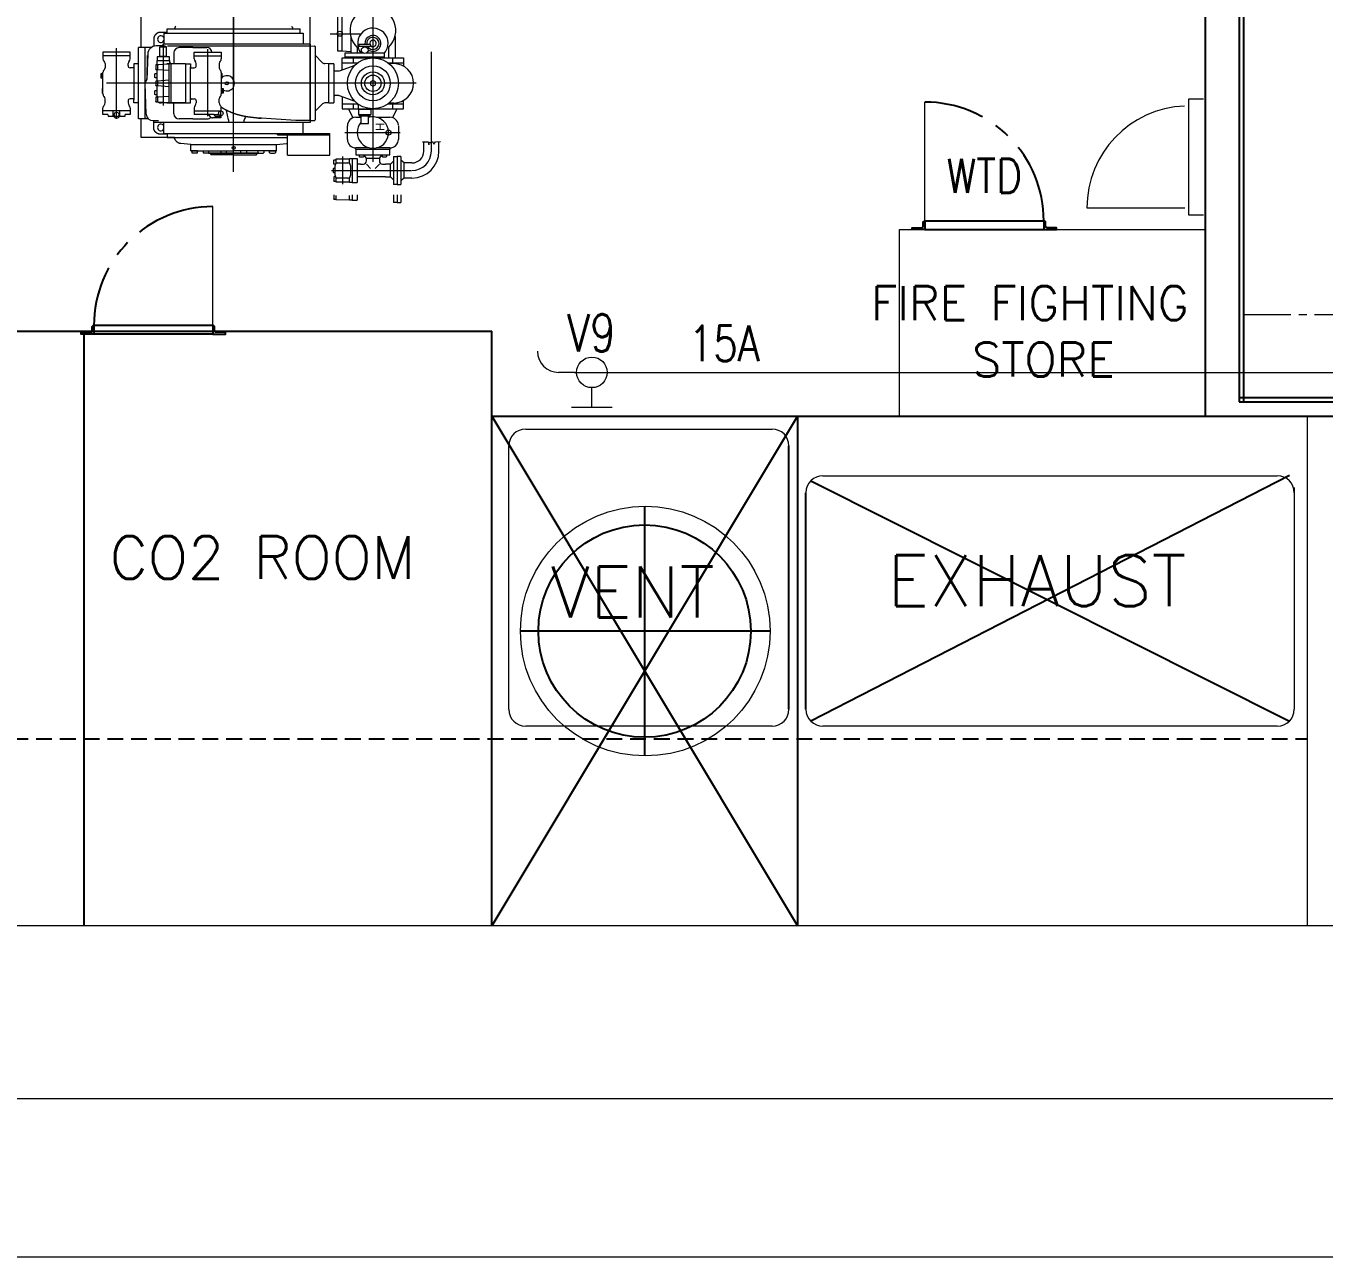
# Model space of a CAD drawing. Extents: x 475189 to 476029, y 1007718 to 1008015.
# Drawn here: x 475701.15 to 475742.12, y 1007718.34 to 1007757.19 of the extents above; entities that cross this region are included whole.
import ezdxf
from ezdxf.enums import TextEntityAlignment as Align

# ---------------------------------------------------------------- set-up
doc = ezdxf.new("R2010")
doc.units = 0
doc.header["$LTSCALE"] = 2
doc.header["$MEASUREMENT"] = 0
for name, pattern in [('CENTER', [2, 1.25, -0.25, 0.25, -0.25]), ('CENTER2', [1.125, 0.75, -0.125, 0.125, -0.125]), ('DASHDOT', [38.1, 12.7, -6.35, 12.7, -6.35]), ('HIDDEN', [0.375, 0.25, -0.125])]:
    doc.linetypes.add(name, pattern=pattern)
doc.layers.get('0').update_dxf_attribs({"linetype": 'CONTINUOUS', "lineweight": 0})
for name, color, linetype in [('LAYER002', 7, 'CONTINUOUS'), ('LAYER006', 7, 'CONTINUOUS'), ('LAYER010', 7, 'CONTINUOUS'), ('PANELLING', 5, 'CONTINUOUS'), ('RED-1', 1, 'CONTINUOUS'), ('Red-2', 1, 'HIDDEN'), ('Ref-1', 6, 'CENTER'), ('Yellow-1', 2, 'CONTINUOUS')]:
    doc.layers.add(name, color=color, linetype=linetype)
for name, color, linetype, lineweight in [('R.B', 6, 'CONTINUOUS', 0), ('Template', 7, 'CONTINUOUS', 0), ('TEXT', 1, 'CONTINUOUS', 0)]:
    doc.layers.add(name, color=color, linetype=linetype, lineweight=lineweight)
doc.styles.add('ROMANS', font='ROMANS.SHX')
doc.styles.get("Standard").update_dxf_attribs({"font": '', "width": 0.95, "height": 200})
doc.styles.add('XT03_5', font='romans', dxfattribs={"width": 0.6, "height": 87.5})
doc.styles.get('Standard').set_extended_font_data('Gulim')

# ---------------------------------------------------------------- blocks, each defined once
blk = doc.blocks.new('EXISTING')
at = {"color": 8}
for p, q in [((475707.706, 1007787.925), (475707.706, 1007755.384)), ((475707.706, 1007752.588), (475707.706, 1007758.632)), ((475704.785, 1007756.51), (475704.785, 1007757.984)), ((475710.119, 1007756.563), (475710.119, 1007758.065)), ((475712.102, 1007757.939), (475712.102, 1007752.903)), ((475710.987, 1007757.486), (475710.987, 1007756.413)), ((475711.137, 1007756.413), (475711.137, 1007757.486)), ((475705.607, 1007756.992), (475705.399, 1007756.992)), ((475705.508, 1007756.966), (475709.904, 1007756.966)), ((475705.508, 1007756.966), (475705.508, 1007756.622)), ((475705.607, 1007757.099), (475709.804, 1007757.099)), ((475705.607, 1007756.966), (475705.607, 1007757.099)), ((475705.748, 1007757.099), (475705.748, 1007757.099)), ((475709.804, 1007756.966), (475709.804, 1007757.099)), ((475709.904, 1007756.966), (475709.904, 1007756.622)), ((475705.186, 1007756.799), (475705.186, 1007756.563)), ((475705.47, 1007756.563), (475705.262, 1007756.563)), ((475705.423, 1007756.554), (475705.382, 1007756.531)), ((475705.55, 1007756.554), (475705.423, 1007756.554)), ((475705.473, 1007756.622), (475705.47, 1007756.563)), ((475705.82, 1007756.622), (475705.473, 1007756.622)), ((475705.486, 1007756.594), (475705.486, 1007754.683)), ((475705.55, 1007756.554), (475705.59, 1007756.531)), ((475705.619, 1007756.563), (475710.118, 1007756.563)), ((475710.118, 1007756.622), (475705.82, 1007756.622)), ((475710.118, 1007756.622), (475710.118, 1007756.305)), ((475710.118, 1007754.205), (475710.118, 1007756.563)), ((475710.118, 1007756.563), (475710.263, 1007756.558)), ((475710.279, 1007756.542), (475710.279, 1007754.226)), ((475710.749, 1007756.949), (475711.731, 1007756.949)), ((475711.403, 1007756.858), (475711.403, 1007756.344)), ((475711.657, 1007756.577), (475711.657, 1007756.593)), ((475711.684, 1007756.62), (475712.005, 1007756.62)), ((475711.844, 1007756.55), (475711.684, 1007756.55)), ((475711.804, 1007756.55), (475711.804, 1007756.526)), ((475712.005, 1007756.55), (475711.844, 1007756.55)), ((475711.885, 1007756.526), (475711.885, 1007756.55)), ((475712.032, 1007756.593), (475712.032, 1007756.577)), ((475712.801, 1007756.858), (475712.801, 1007756.188)), ((475703.583, 1007756.362), (475703.583, 1007756.255)), ((475704.44, 1007756.362), (475703.583, 1007756.362)), ((475703.583, 1007756.255), (475703.583, 1007756.159)), ((475704.44, 1007756.255), (475703.583, 1007756.255)), ((475704.012, 1007754.266), (475704.012, 1007756.496)), ((475704.44, 1007756.255), (475704.44, 1007756.362)), ((475704.44, 1007756.159), (475704.44, 1007756.255)), ((475704.709, 1007754.258), (475704.709, 1007756.51)), ((475704.902, 1007756.51), (475704.709, 1007756.51)), ((475704.902, 1007756.51), (475704.902, 1007756.303)), ((475705.101, 1007756.51), (475704.902, 1007756.51)), ((475704.902, 1007756.303), (475704.902, 1007755.384)), ((475704.994, 1007756.303), (475704.971, 1007755.501)), ((475705.289, 1007756.215), (475705.289, 1007756.108)), ((475705.684, 1007756.215), (475705.289, 1007756.215)), ((475705.382, 1007756.232), (475705.382, 1007756.531)), ((475705.382, 1007756.531), (475705.59, 1007756.531)), ((475705.382, 1007756.531), (475705.59, 1007756.531)), ((475705.389, 1007756.232), (475705.382, 1007756.232)), ((475705.389, 1007756.232), (475705.389, 1007756.215)), ((475705.583, 1007756.232), (475705.389, 1007756.232)), ((475705.583, 1007756.215), (475705.583, 1007756.232)), ((475705.583, 1007756.232), (475705.59, 1007756.232)), ((475705.59, 1007756.232), (475705.59, 1007756.531)), ((475705.684, 1007756.108), (475705.684, 1007756.215)), ((475705.822, 1007756.349), (475705.822, 1007756.001)), ((475706.423, 1007756.51), (475705.983, 1007756.51)), ((475706.423, 1007756.51), (475706.862, 1007756.51)), ((475706.423, 1007756.51), (475706.862, 1007756.51)), ((475706.46, 1007756.362), (475707.318, 1007756.362)), ((475706.46, 1007756.255), (475706.46, 1007756.362)), ((475706.46, 1007756.255), (475707.318, 1007756.255)), ((475706.46, 1007756.159), (475706.46, 1007756.255)), ((475706.889, 1007754.35), (475706.889, 1007756.458)), ((475707.318, 1007756.362), (475707.318, 1007756.255)), ((475707.318, 1007756.255), (475707.318, 1007756.159)), ((475710.118, 1007756.305), (475710.118, 1007755.384)), ((475710.486, 1007756.048), (475710.293, 1007756.257)), ((475710.987, 1007756.413), (475711.137, 1007756.413)), ((475711.137, 1007756.413), (475711.403, 1007756.39)), ((475711.137, 1007756.188), (475713.067, 1007756.188)), ((475711.137, 1007756.027), (475711.137, 1007756.188)), ((475711.23, 1007756.344), (475711.785, 1007756.344)), ((475711.23, 1007756.21), (475711.23, 1007756.344)), ((475711.646, 1007756.21), (475711.23, 1007756.21)), ((475711.485, 1007756.027), (475711.485, 1007756.188)), ((475711.606, 1007756.519), (475711.606, 1007756.344)), ((475712.043, 1007756.21), (475711.646, 1007756.21)), ((475711.904, 1007756.344), (475712.459, 1007756.344)), ((475712.459, 1007756.21), (475712.043, 1007756.21)), ((475712.074, 1007756.188), (475712.043, 1007756.21)), ((475712.459, 1007756.344), (475712.459, 1007756.21)), ((475712.598, 1007756.519), (475712.598, 1007756.188)), ((475712.718, 1007756.188), (475712.718, 1007756.027)), ((475713.067, 1007756.188), (475713.067, 1007756.027)), ((475713.948, 1007753.237), (475713.948, 1007756.374)), ((475703.583, 1007755.047), (475703.583, 1007755.721)), ((475703.65, 1007756.004), (475703.65, 1007755.877)), ((475704.373, 1007755.942), (475704.373, 1007756.004)), ((475704.532, 1007755.877), (475704.438, 1007755.877)), ((475704.709, 1007756.001), (475704.558, 1007756.001)), ((475704.558, 1007756.001), (475704.558, 1007755.904)), ((475704.558, 1007755.904), (475704.558, 1007754.864)), ((475705.253, 1007755.964), (475705.248, 1007755.955)), ((475705.248, 1007755.955), (475705.248, 1007755.832)), ((475705.253, 1007755.823), (475705.248, 1007755.832)), ((475705.31, 1007755.964), (475705.253, 1007755.964)), ((475705.253, 1007755.823), (475705.31, 1007755.823)), ((475705.289, 1007755.964), (475705.289, 1007756.108)), ((475705.289, 1007756.108), (475705.684, 1007756.108)), ((475705.289, 1007755.455), (475705.289, 1007755.823)), ((475705.31, 1007755.964), (475705.315, 1007755.955)), ((475705.31, 1007755.823), (475705.315, 1007755.832)), ((475705.315, 1007755.976), (475705.657, 1007756.001)), ((475705.315, 1007755.81), (475705.315, 1007755.976)), ((475705.657, 1007755.786), (475705.315, 1007755.81)), ((475706.192, 1007756.001), (475705.603, 1007756.001)), ((475705.657, 1007756.001), (475705.657, 1007754.768)), ((475705.657, 1007756.001), (475705.657, 1007754.768)), ((475705.684, 1007756.108), (475705.684, 1007756.054)), ((475705.738, 1007754.768), (475705.738, 1007756.001)), ((475706.192, 1007756.001), (475706.342, 1007756.001)), ((475706.192, 1007756.001), (475706.192, 1007754.768)), ((475706.342, 1007756.001), (475706.342, 1007755.904)), ((475706.342, 1007754.864), (475706.342, 1007755.904)), ((475706.369, 1007755.877), (475706.463, 1007755.877)), ((475706.527, 1007755.942), (475706.527, 1007756.004)), ((475707.251, 1007756.004), (475707.251, 1007755.877)), ((475707.318, 1007755.721), (475707.318, 1007755.047)), ((475710.708, 1007756.001), (475710.58, 1007756.005)), ((475710.708, 1007754.768), (475710.708, 1007756.001)), ((475710.869, 1007756.001), (475710.708, 1007756.001)), ((475710.869, 1007756.001), (475710.869, 1007754.768)), ((475710.896, 1007755.773), (475711.015, 1007755.773)), ((475711.043, 1007755.778), (475711.538, 1007755.957)), ((475711.137, 1007756.027), (475711.619, 1007756.027)), ((475711.137, 1007755.812), (475711.137, 1007756.027)), ((475712.584, 1007756.027), (475713.067, 1007756.027)), ((475712.766, 1007756.006), (475712.612, 1007756.006)), ((475713.067, 1007756.027), (475713.067, 1007755.935)), ((475703.518, 1007755.683), (475703.518, 1007755.56)), ((475703.561, 1007755.683), (475703.518, 1007755.683)), ((475703.518, 1007755.56), (475703.561, 1007755.56)), ((475703.561, 1007755.688), (475703.583, 1007755.71)), ((475703.561, 1007755.554), (475703.561, 1007755.688)), ((475703.583, 1007755.533), (475703.561, 1007755.554)), ((475713.47, 1007755.384), (475703.692, 1007755.384)), ((475704.902, 1007755.384), (475704.902, 1007754.465)), ((475704.914, 1007755.382), (475704.971, 1007755.501)), ((475704.946, 1007754.412), (475704.914, 1007755.382)), ((475705.224, 1007755.68), (475705.236, 1007755.692)), ((475705.224, 1007755.57), (475705.224, 1007755.68)), ((475705.236, 1007755.558), (475705.224, 1007755.57)), ((475705.236, 1007755.692), (475705.289, 1007755.692)), ((475705.289, 1007755.558), (475705.236, 1007755.558)), ((475705.253, 1007755.455), (475705.248, 1007755.446)), ((475705.248, 1007755.446), (475705.248, 1007755.323)), ((475705.253, 1007755.313), (475705.248, 1007755.323)), ((475705.31, 1007755.455), (475705.253, 1007755.455)), ((475705.253, 1007755.313), (475705.31, 1007755.313)), ((475705.289, 1007754.982), (475705.289, 1007755.313)), ((475705.31, 1007755.455), (475705.315, 1007755.446)), ((475705.31, 1007755.313), (475705.315, 1007755.323)), ((475705.315, 1007755.467), (475705.657, 1007755.491)), ((475705.315, 1007755.301), (475705.315, 1007755.467)), ((475707.34, 1007755.688), (475707.318, 1007755.71)), ((475707.318, 1007755.533), (475707.34, 1007755.554)), ((475707.34, 1007755.554), (475707.34, 1007755.688)), ((475710.118, 1007755.384), (475710.118, 1007754.463)), ((475712.102, 1007755.474), (475712.024, 1007755.429)), ((475712.024, 1007755.429), (475712.024, 1007755.339)), ((475712.024, 1007755.339), (475712.102, 1007755.294)), ((475712.18, 1007755.429), (475712.102, 1007755.474)), ((475712.102, 1007755.294), (475712.18, 1007755.339)), ((475712.18, 1007755.339), (475712.18, 1007755.429)), ((475703.583, 1007755.235), (475703.561, 1007755.214)), ((475703.561, 1007755.214), (475703.561, 1007755.08)), ((475703.561, 1007755.08), (475703.583, 1007755.058)), ((475705.224, 1007755.144), (475705.236, 1007755.156)), ((475705.224, 1007755.034), (475705.224, 1007755.144)), ((475705.236, 1007755.022), (475705.224, 1007755.034)), ((475705.236, 1007755.156), (475705.289, 1007755.156)), ((475705.289, 1007755.022), (475705.236, 1007755.022)), ((475705.253, 1007754.946), (475705.248, 1007754.936)), ((475705.248, 1007754.936), (475705.248, 1007754.813)), ((475705.31, 1007754.946), (475705.253, 1007754.946)), ((475705.31, 1007754.946), (475705.315, 1007754.936)), ((475705.657, 1007755.277), (475705.315, 1007755.301)), ((475705.315, 1007754.958), (475705.657, 1007754.982)), ((475705.315, 1007754.792), (475705.315, 1007754.958)), ((475707.318, 1007755.235), (475707.34, 1007755.214)), ((475707.34, 1007755.08), (475707.318, 1007755.058)), ((475707.34, 1007755.214), (475707.34, 1007755.08)), ((475707.382, 1007755.208), (475707.34, 1007755.208)), ((475707.34, 1007755.085), (475707.382, 1007755.085)), ((475707.382, 1007755.085), (475707.382, 1007755.208)), ((475711.015, 1007754.995), (475710.896, 1007754.995)), ((475711.538, 1007754.811), (475711.043, 1007754.991)), ((475711.137, 1007754.957), (475711.137, 1007754.741)), ((475703.583, 1007754.513), (475703.583, 1007754.609)), ((475703.583, 1007754.4), (475703.583, 1007754.513)), ((475704.44, 1007754.513), (475703.583, 1007754.513)), ((475703.65, 1007754.764), (475703.65, 1007754.891)), ((475703.904, 1007754.352), (475703.904, 1007754.513)), ((475704.119, 1007754.352), (475704.119, 1007754.513)), ((475704.373, 1007754.827), (475704.373, 1007754.764)), ((475704.532, 1007754.891), (475704.438, 1007754.891)), ((475704.44, 1007754.609), (475704.44, 1007754.513)), ((475704.44, 1007754.513), (475704.44, 1007754.4)), ((475704.558, 1007754.768), (475704.558, 1007754.864)), ((475704.709, 1007754.768), (475704.558, 1007754.768)), ((475705.253, 1007754.804), (475705.248, 1007754.813)), ((475705.253, 1007754.804), (475705.31, 1007754.804)), ((475705.31, 1007754.804), (475705.315, 1007754.813)), ((475705.657, 1007754.768), (475705.315, 1007754.792)), ((475705.657, 1007754.768), (475705.416, 1007754.768)), ((475705.657, 1007754.768), (475705.416, 1007754.768)), ((475706.192, 1007754.768), (475705.603, 1007754.768)), ((475705.603, 1007754.768), (475706.192, 1007754.768)), ((475705.603, 1007754.768), (475706.192, 1007754.768)), ((475706.165, 1007754.768), (475705.629, 1007754.768)), ((475705.657, 1007754.768), (475705.738, 1007754.768)), ((475705.657, 1007754.768), (475705.738, 1007754.768)), ((475705.822, 1007754.419), (475705.822, 1007754.768)), ((475706.192, 1007754.768), (475706.342, 1007754.768)), ((475706.192, 1007754.768), (475706.342, 1007754.768)), ((475706.342, 1007754.768), (475706.342, 1007754.864)), ((475706.369, 1007754.891), (475706.463, 1007754.891)), ((475706.46, 1007754.609), (475706.46, 1007754.513)), ((475706.46, 1007754.513), (475707.318, 1007754.513)), ((475706.46, 1007754.513), (475706.46, 1007754.4)), ((475706.527, 1007754.827), (475706.527, 1007754.764)), ((475707.251, 1007754.764), (475707.251, 1007754.891)), ((475707.302, 1007754.352), (475707.302, 1007754.513)), ((475707.318, 1007754.513), (475707.318, 1007754.609)), ((475707.545, 1007754.231), (475707.484, 1007754.531)), ((475707.545, 1007754.231), (475707.484, 1007754.531)), ((475710.486, 1007754.72), (475710.293, 1007754.511)), ((475710.708, 1007754.768), (475710.58, 1007754.763)), ((475710.708, 1007754.768), (475710.869, 1007754.768)), ((475711.137, 1007754.741), (475711.619, 1007754.741)), ((475711.137, 1007754.741), (475711.137, 1007754.58)), ((475711.137, 1007754.58), (475713.067, 1007754.58)), ((475711.481, 1007754.298), (475711.335, 1007754.58)), ((475711.346, 1007754.558), (475711.335, 1007754.58)), ((475711.485, 1007754.58), (475711.485, 1007754.741)), ((475711.646, 1007754.678), (475711.622, 1007754.738)), ((475711.646, 1007754.558), (475711.646, 1007754.678)), ((475711.646, 1007754.558), (475711.646, 1007754.398)), ((475712.043, 1007754.558), (475711.646, 1007754.558)), ((475712.074, 1007754.58), (475712.043, 1007754.558)), ((475712.043, 1007754.398), (475712.043, 1007754.558)), ((475712.584, 1007754.741), (475713.067, 1007754.741)), ((475712.766, 1007754.762), (475712.612, 1007754.762)), ((475712.718, 1007754.741), (475712.718, 1007754.58)), ((475712.722, 1007754.298), (475712.868, 1007754.58)), ((475713.067, 1007754.741), (475713.067, 1007754.833)), ((475713.067, 1007754.58), (475713.067, 1007754.741)), ((475703.74, 1007754.4), (475703.583, 1007754.4)), ((475703.74, 1007754.4), (475703.744, 1007754.352)), ((475703.744, 1007754.352), (475703.916, 1007754.352)), ((475704.107, 1007754.352), (475704.279, 1007754.352)), ((475704.279, 1007754.352), (475704.283, 1007754.4)), ((475704.44, 1007754.4), (475704.283, 1007754.4)), ((475704.902, 1007754.258), (475704.709, 1007754.258)), ((475704.785, 1007753.669), (475704.785, 1007754.258)), ((475704.902, 1007754.465), (475704.902, 1007754.258)), ((475705.018, 1007754.258), (475704.902, 1007754.258)), ((475705.16, 1007754.205), (475705.336, 1007754.205)), ((475705.186, 1007753.969), (475705.186, 1007754.205)), ((475705.82, 1007754.146), (475705.186, 1007754.146)), ((475705.508, 1007753.803), (475705.508, 1007754.146)), ((475710.118, 1007754.146), (475705.82, 1007754.146)), ((475706.423, 1007754.258), (475705.983, 1007754.258)), ((475706.423, 1007754.258), (475706.862, 1007754.258)), ((475706.905, 1007754.4), (475706.46, 1007754.4)), ((475707.093, 1007754.4), (475706.905, 1007754.4)), ((475706.905, 1007754.4), (475706.905, 1007754.4)), ((475706.997, 1007754.309), (475706.921, 1007754.385)), ((475707.302, 1007754.293), (475707.035, 1007754.293)), ((475707.093, 1007754.4), (475707.238, 1007754.4)), ((475707.113, 1007754.352), (475707.093, 1007754.4)), ((475707.113, 1007754.352), (475707.302, 1007754.352)), ((475707.238, 1007754.4), (475707.263, 1007754.352)), ((475707.302, 1007754.352), (475707.302, 1007754.293)), ((475707.545, 1007754.231), (475707.549, 1007754.146)), ((475707.545, 1007754.205), (475707.546, 1007754.205)), ((475708.026, 1007754.162), (475708.025, 1007754.146)), ((475708.028, 1007754.205), (475708.029, 1007754.205)), ((475708.067, 1007754.291), (475708.092, 1007754.332)), ((475708.067, 1007754.291), (475708.092, 1007754.332)), ((475708.429, 1007754.294), (475708.489, 1007754.289)), ((475709.673, 1007754.205), (475708.43, 1007754.294)), ((475710.118, 1007754.205), (475709.673, 1007754.205)), ((475709.904, 1007753.803), (475709.904, 1007754.146)), ((475710.118, 1007754.463), (475710.118, 1007754.146)), ((475710.118, 1007754.205), (475710.263, 1007754.21)), ((475711.566, 1007754.312), (475711.724, 1007754.312)), ((475711.646, 1007754.398), (475712.043, 1007754.398)), ((475711.684, 1007754.344), (475711.684, 1007754.398)), ((475712.005, 1007754.344), (475711.684, 1007754.344)), ((475711.724, 1007754.344), (475711.724, 1007754.113)), ((475711.724, 1007754.113), (475711.965, 1007754.113)), ((475711.965, 1007754.113), (475711.965, 1007754.344)), ((475712.005, 1007754.398), (475712.005, 1007754.344)), ((475712.216, 1007754.312), (475712.638, 1007754.312)), ((475705.607, 1007753.776), (475705.399, 1007753.776)), ((475705.508, 1007753.803), (475709.904, 1007753.803)), ((475705.607, 1007753.803), (475705.607, 1007753.669)), ((475709.088, 1007753.76), (475709.088, 1007753.803)), ((475709.088, 1007753.76), (475710.747, 1007753.76)), ((475709.405, 1007753.116), (475709.405, 1007753.76)), ((475709.904, 1007753.803), (475710.747, 1007753.803)), ((475710.747, 1007753.116), (475710.747, 1007753.803)), ((475711.219, 1007753.829), (475712.964, 1007753.829)), ((475711.298, 1007753.615), (475711.298, 1007754.044)), ((475712.906, 1007754.044), (475712.906, 1007753.615)), ((475705.842, 1007753.669), (475704.785, 1007753.669)), ((475705.607, 1007753.669), (475709.405, 1007753.669)), ((475706.355, 1007753.454), (475706.04, 1007753.48)), ((475706.355, 1007753.443), (475706.348, 1007753.456)), ((475706.348, 1007753.454), (475709.063, 1007753.454)), ((475706.355, 1007753.256), (475706.355, 1007753.443)), ((475706.355, 1007753.256), (475706.355, 1007753.392)), ((475709.056, 1007753.454), (475709.371, 1007753.48)), ((475709.057, 1007753.443), (475709.063, 1007753.454)), ((475709.057, 1007753.256), (475709.057, 1007753.443)), ((475709.057, 1007753.256), (475709.057, 1007753.392)), ((475711.987, 1007753.347), (475711.566, 1007753.347)), ((475711.566, 1007753.293), (475711.566, 1007753.315)), ((475711.566, 1007753.293), (475711.566, 1007753.122)), ((475712.638, 1007753.293), (475711.566, 1007753.293)), ((475712.638, 1007753.347), (475712.216, 1007753.347)), ((475712.638, 1007753.315), (475712.638, 1007753.293)), ((475712.638, 1007753.122), (475712.638, 1007753.293)), ((475713.709, 1007753.245), (475713.709, 1007753.535)), ((475714.186, 1007753.245), (475714.186, 1007753.543)), ((475706.36, 1007753.25), (475706.355, 1007753.256)), ((475706.36, 1007753.25), (475706.355, 1007753.256)), ((475706.36, 1007753.25), (475706.569, 1007753.25)), ((475706.569, 1007753.25), (475706.365, 1007753.25)), ((475706.365, 1007753.25), (475706.569, 1007753.25)), ((475706.556, 1007753.25), (475706.379, 1007753.25)), ((475706.388, 1007753.25), (475706.388, 1007753.191)), ((475706.545, 1007753.183), (475706.411, 1007753.183)), ((475706.568, 1007753.191), (475706.568, 1007753.25)), ((475706.569, 1007753.25), (475707.706, 1007753.25)), ((475706.748, 1007753.25), (475706.748, 1007753.191)), ((475706.905, 1007753.183), (475706.77, 1007753.183)), ((475706.835, 1007753.175), (475706.83, 1007753.183)), ((475706.915, 1007753.175), (475706.835, 1007753.175)), ((475706.915, 1007753.175), (475707.706, 1007753.175)), ((475707.706, 1007753.175), (475706.915, 1007753.175)), ((475706.927, 1007753.191), (475706.927, 1007753.25)), ((475706.982, 1007753.143), (475706.982, 1007753.175)), ((475706.982, 1007753.143), (475706.988, 1007753.127)), ((475707.706, 1007753.127), (475706.988, 1007753.127)), ((475707.298, 1007753.25), (475707.298, 1007753.191)), ((475707.455, 1007753.183), (475707.321, 1007753.183)), ((475707.478, 1007753.191), (475707.478, 1007753.25)), ((475708.842, 1007753.25), (475707.706, 1007753.25)), ((475707.706, 1007753.175), (475708.496, 1007753.175)), ((475708.496, 1007753.175), (475707.706, 1007753.175)), ((475707.706, 1007753.127), (475708.424, 1007753.127)), ((475707.934, 1007753.191), (475707.934, 1007753.25)), ((475707.956, 1007753.183), (475708.091, 1007753.183)), ((475708.113, 1007753.25), (475708.113, 1007753.191)), ((475708.429, 1007753.143), (475708.424, 1007753.127)), ((475708.429, 1007753.143), (475708.429, 1007753.175)), ((475708.484, 1007753.191), (475708.484, 1007753.25)), ((475708.496, 1007753.175), (475708.577, 1007753.175)), ((475708.506, 1007753.183), (475708.641, 1007753.183)), ((475708.619, 1007753.25), (475708.529, 1007753.25)), ((475708.577, 1007753.175), (475708.582, 1007753.183)), ((475708.664, 1007753.25), (475708.664, 1007753.191)), ((475709.051, 1007753.25), (475708.842, 1007753.25)), ((475709.046, 1007753.25), (475708.842, 1007753.25)), ((475708.842, 1007753.25), (475709.046, 1007753.25)), ((475708.843, 1007753.191), (475708.843, 1007753.25)), ((475708.856, 1007753.25), (475709.032, 1007753.25)), ((475708.866, 1007753.183), (475709.001, 1007753.183)), ((475709.023, 1007753.25), (475709.023, 1007753.191)), ((475709.051, 1007753.25), (475709.057, 1007753.256)), ((475709.051, 1007753.25), (475709.057, 1007753.256)), ((475709.405, 1007753.116), (475710.747, 1007753.116)), ((475710.874, 1007752.971), (475710.869, 1007752.961)), ((475710.869, 1007752.838), (475710.869, 1007752.961)), ((475710.874, 1007752.971), (475710.931, 1007752.971)), ((475710.931, 1007752.971), (475710.936, 1007752.961)), ((475711.365, 1007752.991), (475710.936, 1007752.986)), ((475710.936, 1007752.986), (475710.936, 1007752.853)), ((475710.99, 1007752.873), (475711.312, 1007752.873)), ((475711.151, 1007752.203), (475711.151, 1007753.072)), ((475711.365, 1007753.007), (475711.446, 1007753.007)), ((475711.365, 1007752.853), (475711.365, 1007753.007)), ((475711.446, 1007753.007), (475711.446, 1007752.257)), ((475711.446, 1007753.007), (475711.601, 1007753.007)), ((475711.566, 1007753.122), (475712.638, 1007753.122)), ((475711.601, 1007753.007), (475711.601, 1007752.257)), ((475711.669, 1007753.122), (475711.669, 1007753.073)), ((475711.669, 1007753.073), (475711.678, 1007753.068)), ((475711.678, 1007753.068), (475711.801, 1007753.068)), ((475711.811, 1007753.073), (475711.801, 1007753.068)), ((475711.811, 1007753.122), (475711.811, 1007753.073)), ((475711.898, 1007753.025), (475711.812, 1007753.122)), ((475711.898, 1007753.025), (475712.306, 1007753.025)), ((475711.898, 1007752.932), (475711.898, 1007753.025)), ((475712.306, 1007753.025), (475712.391, 1007753.122)), ((475712.306, 1007753.025), (475712.306, 1007752.932)), ((475712.393, 1007753.122), (475712.393, 1007753.073)), ((475712.393, 1007753.073), (475712.402, 1007753.068)), ((475712.402, 1007753.068), (475712.525, 1007753.068)), ((475712.534, 1007753.073), (475712.525, 1007753.068)), ((475712.534, 1007753.122), (475712.534, 1007753.073)), ((475712.656, 1007752.836), (475712.752, 1007752.922)), ((475712.752, 1007753.074), (475712.752, 1007752.19)), ((475712.752, 1007753.074), (475712.87, 1007753.074)), ((475712.87, 1007753.074), (475712.87, 1007752.19)), ((475712.87, 1007753.074), (475712.87, 1007752.19)), ((475712.988, 1007753.074), (475712.87, 1007753.074)), ((475712.988, 1007753.074), (475712.988, 1007752.19)), ((475713.085, 1007752.87), (475712.988, 1007752.956)), ((475713.085, 1007752.394), (475713.085, 1007752.87)), ((475713.335, 1007752.87), (475713.085, 1007752.87)), ((475710.791, 1007752.632), (475713.315, 1007752.632)), ((475710.858, 1007752.699), (475710.845, 1007752.687)), ((475710.845, 1007752.687), (475710.845, 1007752.577)), ((475710.845, 1007752.577), (475710.858, 1007752.565)), ((475710.91, 1007752.699), (475710.858, 1007752.699)), ((475710.858, 1007752.565), (475710.91, 1007752.565)), ((475710.874, 1007752.829), (475710.869, 1007752.838)), ((475710.918, 1007752.829), (475710.874, 1007752.829)), ((475710.91, 1007752.471), (475710.91, 1007752.793)), ((475711.151, 1007752.275), (475711.151, 1007752.509)), ((475711.392, 1007752.793), (475711.392, 1007752.471)), ((475711.708, 1007752.836), (475711.601, 1007752.836)), ((475711.708, 1007752.836), (475711.801, 1007752.836)), ((475711.898, 1007752.836), (475712.031, 1007752.698)), ((475712.306, 1007752.836), (475712.172, 1007752.698)), ((475712.402, 1007752.836), (475712.495, 1007752.836)), ((475712.656, 1007752.836), (475712.495, 1007752.836)), ((475712.656, 1007752.428), (475712.656, 1007752.836)), ((475710.874, 1007752.435), (475710.869, 1007752.426)), ((475710.869, 1007752.426), (475710.869, 1007752.303)), ((475710.874, 1007752.293), (475710.869, 1007752.303)), ((475710.918, 1007752.435), (475710.874, 1007752.435)), ((475710.874, 1007752.293), (475710.931, 1007752.293)), ((475710.931, 1007752.293), (475710.936, 1007752.303)), ((475710.936, 1007752.411), (475710.936, 1007752.278)), ((475710.936, 1007752.278), (475711.365, 1007752.273)), ((475711.312, 1007752.391), (475710.99, 1007752.391)), ((475711.365, 1007752.257), (475711.365, 1007752.411)), ((475711.446, 1007752.257), (475711.365, 1007752.257)), ((475711.446, 1007752.257), (475711.601, 1007752.257)), ((475711.708, 1007752.428), (475711.601, 1007752.428)), ((475712.495, 1007752.428), (475711.708, 1007752.428)), ((475712.495, 1007752.428), (475712.656, 1007752.428)), ((475712.656, 1007752.428), (475712.752, 1007752.342)), ((475712.87, 1007752.19), (475712.752, 1007752.19)), ((475712.87, 1007752.19), (475712.988, 1007752.19)), ((475713.085, 1007752.394), (475712.988, 1007752.308)), ((475713.335, 1007752.394), (475713.085, 1007752.394)), ((475710.869, 1007751.863), (475710.869, 1007751.74)), ((475710.874, 1007751.73), (475710.869, 1007751.74)), ((475710.874, 1007751.73), (475710.931, 1007751.73)), ((475710.931, 1007751.73), (475710.936, 1007751.74)), ((475710.936, 1007751.848), (475710.936, 1007751.715)), ((475710.936, 1007751.715), (475711.365, 1007751.71)), ((475711.365, 1007751.694), (475711.365, 1007751.848)), ((475711.446, 1007751.694), (475711.365, 1007751.694)), ((475711.446, 1007751.863), (475711.446, 1007751.694)), ((475711.446, 1007751.694), (475711.601, 1007751.694)), ((475711.601, 1007751.863), (475711.601, 1007751.694)), ((475712.752, 1007751.863), (475712.752, 1007751.627)), ((475712.87, 1007751.627), (475712.752, 1007751.627)), ((475712.87, 1007751.863), (475712.87, 1007751.627)), ((475712.87, 1007751.863), (475712.87, 1007751.627)), ((475712.87, 1007751.627), (475712.988, 1007751.627)), ((475712.988, 1007751.863), (475712.988, 1007751.627)), ((475728.72, 1007750.772), (475738.37, 1007750.772)), ((475738.37, 1007744.875), (475738.37, 1007748.092)), ((475719.07, 1007744.875), (475767.319, 1007744.875))]:
    blk.add_line(p, q, dxfattribs=at)
at = {"color": 8, "linetype": 'Continuous'}
for p, q in [((475737.856, 1007751.223), (475737.856, 1007754.899)), ((475737.856, 1007754.899), (475738.316, 1007754.899)), ((475734.64, 1007751.453), (475737.73, 1007751.453)), ((475738.316, 1007751.223), (475737.856, 1007751.223)), ((475728.72, 1007744.875), (475728.72, 1007750.772)), ((475718.467, 1007746.26), (475717.965, 1007746.26)), ((475718.467, 1007746.26), (475768.471, 1007746.26)), ((475719.015, 1007745.148), (475719.015, 1007745.777)), ((475719.656, 1007745.148), (475718.375, 1007745.148)), ((475741.586, 1007744.875), (475741.586, 1007728.792)), ((475716.926, 1007744.473), (475724.699, 1007744.473)), ((475716.389, 1007735.628), (475716.389, 1007743.937)), ((475726.307, 1007742.999), (475740.648, 1007742.999)), ((475741.184, 1007742.624), (475741.184, 1007735.628)), ((475724.699, 1007735.091), (475716.926, 1007735.091)), ((475740.648, 1007735.091), (475726.307, 1007735.091)), ((475745.328, 1007728.792), (475660.595, 1007728.792))]:
    blk.add_line(p, q, dxfattribs=at)
at = {"color": 8, "linetype": 'CENTER2'}
blk.add_line((475739.576, 1007748.092), (475746.927, 1007748.092), dxfattribs=at)
at = {"color": 8}
for points in [[(475705.399, 1007756.992), (475705.388, 1007756.992, 0.011785), (475705.378, 1007756.991, 0.011939), (475705.368, 1007756.99, 0.011956), (475705.358, 1007756.988, 0.011901), (475705.348, 1007756.986, 0.011887), (475705.338, 1007756.984, 0.011882), (475705.328, 1007756.98, 0.011884), (475705.319, 1007756.977, 0.011895), (475705.309, 1007756.973, 0.011898), (475705.3, 1007756.968, 0.011907), (475705.291, 1007756.963, 0.011944), (475705.282, 1007756.958, 0.012005), (475705.274, 1007756.952, 0.011975), (475705.265, 1007756.946, 0.012005), (475705.257, 1007756.939, 0.012028), (475705.25, 1007756.932, 0.012001), (475705.243, 1007756.925, 0.011979), (475705.236, 1007756.917, 0.011868), (475705.229, 1007756.909, 0.01194), (475705.223, 1007756.901, 0.012168), (475705.217, 1007756.892, 0.011833), (475705.212, 1007756.884, 0.01105), (475705.207, 1007756.875, 0.012187), (475705.203, 1007756.865, 0.01457), (475705.199, 1007756.855, 0.011068), (475705.195, 1007756.846, 0.003749), (475705.193, 1007756.837, 0.015666), (475705.19, 1007756.826, 0.027219), (475705.187, 1007756.808, 0.004932), (475705.186, 1007756.799, 0.006925)], [(475705.88, 1007757.192), (475705.866, 1007757.171, 0.011816), (475705.862, 1007757.165, 0.010758), (475705.859, 1007757.158, 0.011701), (475705.855, 1007757.152, 0.014081), (475705.852, 1007757.144, 0.010844), (475705.85, 1007757.138, 0.003979), (475705.848, 1007757.131, 0.015045), (475705.845, 1007757.123, 0.025873), (475705.843, 1007757.11, 0.00867), (475705.842, 1007757.099, 0.006785)], [(475709.531, 1007757.192), (475709.545, 1007757.171, -0.011816), (475709.549, 1007757.165, -0.010758), (475709.553, 1007757.158, -0.011701), (475709.556, 1007757.152, -0.014081), (475709.559, 1007757.144, -0.010844), (475709.562, 1007757.138, -0.003979), (475709.564, 1007757.131, -0.015045), (475709.566, 1007757.123, -0.025873), (475709.568, 1007757.11, -0.00867), (475709.57, 1007757.099, -0.006785)], [(475704.971, 1007755.501, -0.000003), (475704.973, 1007755.542, -0.000004), (475704.974, 1007755.593, -0.000004), (475704.975, 1007755.645, -0.000004), (475704.977, 1007755.697, -0.000004), (475704.978, 1007755.748, -0.000003), (475704.98, 1007755.799, -0.000004), (475704.981, 1007755.851, -0.000005), (475704.983, 1007755.904, -0.000003), (475704.984, 1007755.954, -0.000001), (475704.985, 1007755.999, -0.000005), (475704.987, 1007756.057, -0.000008), (475704.99, 1007756.146, -0.000004), (475704.993, 1007756.262, -0.000004)], [(475708.43, 1007754.294), (475708.419, 1007754.294, -0.000991), (475708.407, 1007754.295, -0.000985), (475708.395, 1007754.296, -0.00098), (475708.383, 1007754.297, -0.000966), (475708.372, 1007754.298, -0.000957), (475708.36, 1007754.298, -0.000951), (475708.348, 1007754.299, -0.000947), (475708.337, 1007754.3, -0.000944), (475708.325, 1007754.301, -0.000943), (475708.313, 1007754.303, -0.000945), (475708.301, 1007754.304, -0.000948), (475708.29, 1007754.305, -0.000953), (475708.278, 1007754.306, -0.000958), (475708.266, 1007754.307, -0.000967), (475708.254, 1007754.309, -0.000976), (475708.242, 1007754.31, -0.000989), (475708.231, 1007754.311, -0.001001), (475708.219, 1007754.313, -0.001016), (475708.207, 1007754.314, -0.001035), (475708.195, 1007754.316, -0.001063), (475708.183, 1007754.318, -0.001086), (475708.171, 1007754.319, -0.001111), (475708.159, 1007754.321, -0.001131), (475708.147, 1007754.323, -0.001157), (475708.135, 1007754.325, -0.001164), (475708.123, 1007754.327, -0.001153), (475708.111, 1007754.328, -0.001147), (475708.099, 1007754.331, -0.001146), (475708.087, 1007754.333, -0.001146), (475708.075, 1007754.335, -0.001149), (475708.063, 1007754.337, -0.001157), (475708.051, 1007754.339, -0.00117), (475708.039, 1007754.342, -0.001189), (475708.026, 1007754.344, -0.001216), (475708.014, 1007754.346, -0.001239), (475708.002, 1007754.349, -0.001263), (475707.99, 1007754.352, -0.001287), (475707.978, 1007754.354, -0.001318), (475707.966, 1007754.357, -0.001344), (475707.953, 1007754.36, -0.001373), (475707.941, 1007754.363, -0.001395), (475707.929, 1007754.366, -0.001415), (475707.917, 1007754.369, -0.001432), (475707.904, 1007754.372, -0.001452), (475707.892, 1007754.375, -0.001467), (475707.88, 1007754.378, -0.001483), (475707.867, 1007754.382, -0.001496), (475707.855, 1007754.385, -0.001513), (475707.843, 1007754.389, -0.001527), (475707.83, 1007754.392, -0.001544), (475707.818, 1007754.396, -0.001558), (475707.806, 1007754.4, -0.001574), (475707.793, 1007754.404, -0.001583), (475707.781, 1007754.408, -0.001589), (475707.769, 1007754.412, -0.001594), (475707.757, 1007754.416, -0.0016), (475707.744, 1007754.42, -0.001606), (475707.732, 1007754.424, -0.001613), (475707.72, 1007754.429, -0.001619), (475707.708, 1007754.433, -0.001626), (475707.695, 1007754.438, -0.001626), (475707.683, 1007754.442, -0.001618), (475707.671, 1007754.447, -0.001611), (475707.659, 1007754.452, -0.001605), (475707.647, 1007754.456, -0.001599), (475707.635, 1007754.461, -0.001594), (475707.623, 1007754.466, -0.001589), (475707.611, 1007754.472, -0.001585), (475707.599, 1007754.477, -0.00158), (475707.587, 1007754.482, -0.001573), (475707.575, 1007754.487, -0.001566), (475707.563, 1007754.493, -0.001555), (475707.551, 1007754.498, -0.001529), (475707.539, 1007754.504, -0.001494), (475707.527, 1007754.509, -0.001445), (475707.516, 1007754.515, -0.001354), (475707.504, 1007754.52, -0.001287), (475707.493, 1007754.526, -0.001226), (475707.481, 1007754.532, -0.001182), (475707.47, 1007754.538, -0.001147), (475707.459, 1007754.543, -0.001098), (475707.448, 1007754.549, -0.001022), (475707.436, 1007754.555, -0.000955), (475707.425, 1007754.561, -0.000879), (475707.414, 1007754.567, -0.000806), (475707.403, 1007754.573, -0.000715), (475707.393, 1007754.579, -0.000634), (475707.382, 1007754.584, -0.000543), (475707.371, 1007754.59, -0.000461), (475707.361, 1007754.596, -0.000369), (475707.35, 1007754.602, -0.000285), (475707.34, 1007754.608, -0.00019), (475707.329, 1007754.613, -0.000103), (475707.319, 1007754.619, 0), (475707.318, 1007754.62, 0.000087)], [(475708.43, 1007754.294), (475708.419, 1007754.294, -0.000991), (475708.407, 1007754.295, -0.000985), (475708.395, 1007754.296, -0.00098), (475708.383, 1007754.297, -0.000966), (475708.372, 1007754.298, -0.000957), (475708.36, 1007754.298, -0.000951), (475708.348, 1007754.299, -0.000947), (475708.337, 1007754.3, -0.000944), (475708.325, 1007754.301, -0.000943), (475708.313, 1007754.303, -0.000945), (475708.301, 1007754.304, -0.000948), (475708.29, 1007754.305, -0.000953), (475708.278, 1007754.306, -0.000958), (475708.266, 1007754.307, -0.000967), (475708.254, 1007754.309, -0.000976), (475708.242, 1007754.31, -0.000989), (475708.231, 1007754.311, -0.001001), (475708.219, 1007754.313, -0.001016), (475708.207, 1007754.314, -0.001035), (475708.195, 1007754.316, -0.001063), (475708.183, 1007754.318, -0.001086), (475708.171, 1007754.319, -0.001111), (475708.159, 1007754.321, -0.001131), (475708.147, 1007754.323, -0.001157), (475708.135, 1007754.325, -0.001164), (475708.123, 1007754.327, -0.001153), (475708.111, 1007754.328, -0.001147), (475708.099, 1007754.331, -0.001146), (475708.087, 1007754.333, -0.001146), (475708.075, 1007754.335, -0.001149), (475708.063, 1007754.337, -0.001157), (475708.051, 1007754.339, -0.00117), (475708.039, 1007754.342, -0.001189), (475708.026, 1007754.344, -0.001216), (475708.014, 1007754.346, -0.001239), (475708.002, 1007754.349, -0.001263), (475707.99, 1007754.352, -0.001287), (475707.978, 1007754.354, -0.001318), (475707.966, 1007754.357, -0.001344), (475707.953, 1007754.36, -0.001373), (475707.941, 1007754.363, -0.001395), (475707.929, 1007754.366, -0.001415), (475707.917, 1007754.369, -0.001432), (475707.904, 1007754.372, -0.001452), (475707.892, 1007754.375, -0.001467), (475707.88, 1007754.378, -0.001483), (475707.867, 1007754.382, -0.001496), (475707.855, 1007754.385, -0.001513), (475707.843, 1007754.389, -0.001527), (475707.83, 1007754.392, -0.001544), (475707.818, 1007754.396, -0.001558), (475707.806, 1007754.4, -0.001574), (475707.793, 1007754.404, -0.001583), (475707.781, 1007754.408, -0.001589), (475707.769, 1007754.412, -0.001594), (475707.757, 1007754.416, -0.0016), (475707.744, 1007754.42, -0.001606), (475707.732, 1007754.424, -0.001613), (475707.72, 1007754.429, -0.001619), (475707.708, 1007754.433, -0.001626), (475707.695, 1007754.438, -0.001626), (475707.683, 1007754.442, -0.001618), (475707.671, 1007754.447, -0.001611), (475707.659, 1007754.452, -0.001605), (475707.647, 1007754.456, -0.001599), (475707.635, 1007754.461, -0.001594), (475707.623, 1007754.466, -0.001589), (475707.611, 1007754.472, -0.001585), (475707.599, 1007754.477, -0.00158), (475707.587, 1007754.482, -0.001573), (475707.575, 1007754.487, -0.001566), (475707.563, 1007754.493, -0.001555), (475707.551, 1007754.498, -0.001529), (475707.539, 1007754.504, -0.001494), (475707.527, 1007754.509, -0.001445), (475707.516, 1007754.515, -0.001354), (475707.504, 1007754.52, -0.001287), (475707.493, 1007754.526, -0.001226), (475707.481, 1007754.532, -0.001182), (475707.47, 1007754.538, -0.001147), (475707.459, 1007754.543, -0.001098), (475707.448, 1007754.549, -0.001022), (475707.436, 1007754.555, -0.000955), (475707.425, 1007754.561, -0.000879), (475707.414, 1007754.567, -0.000806), (475707.403, 1007754.573, -0.000715), (475707.393, 1007754.579, -0.000634), (475707.382, 1007754.584, -0.000543), (475707.371, 1007754.59, -0.000461), (475707.361, 1007754.596, -0.000369), (475707.35, 1007754.602, -0.000285), (475707.34, 1007754.608, -0.00019), (475707.329, 1007754.613, -0.000103), (475707.319, 1007754.619, 0), (475707.318, 1007754.62, 0.000087)], [(475708.484, 1007754.29), (475708.49, 1007754.289, 0.000555), (475708.496, 1007754.289, 0.000549), (475708.502, 1007754.289, 0.000552), (475708.508, 1007754.288, 0.000564), (475708.514, 1007754.288, 0.000566), (475708.52, 1007754.288, 0.000561), (475708.526, 1007754.287, 0.000559), (475708.532, 1007754.287, 0.000558), (475708.538, 1007754.287, 0.000556), (475708.544, 1007754.286, 0.000552), (475708.55, 1007754.286, 0.000553), (475708.555, 1007754.286, 0.00056), (475708.561, 1007754.286, 0.000565), (475708.567, 1007754.286, 0.000572), (475708.573, 1007754.285, 0.000568)], [(475705.399, 1007753.776), (475705.388, 1007753.776, -0.011785), (475705.378, 1007753.777, -0.011939), (475705.368, 1007753.778, -0.011956), (475705.358, 1007753.78, -0.011901), (475705.348, 1007753.782, -0.011887), (475705.338, 1007753.785, -0.011882), (475705.328, 1007753.788, -0.011884), (475705.319, 1007753.791, -0.011895), (475705.309, 1007753.795, -0.011898), (475705.3, 1007753.8, -0.011907), (475705.291, 1007753.805, -0.011944), (475705.282, 1007753.81, -0.012005), (475705.274, 1007753.816, -0.011975), (475705.265, 1007753.822, -0.012005), (475705.257, 1007753.829, -0.012028), (475705.25, 1007753.836, -0.012001), (475705.243, 1007753.843, -0.011979), (475705.236, 1007753.851, -0.011868), (475705.229, 1007753.859, -0.01194), (475705.223, 1007753.867, -0.012168), (475705.217, 1007753.876, -0.011833), (475705.212, 1007753.885, -0.01105), (475705.207, 1007753.894, -0.012187), (475705.203, 1007753.903, -0.01457), (475705.199, 1007753.913, -0.011068), (475705.195, 1007753.922, -0.003749), (475705.193, 1007753.931, -0.015666), (475705.19, 1007753.942, -0.027219), (475705.187, 1007753.96, -0.004932), (475705.186, 1007753.969, -0.006925)], [(475705.88, 1007753.576), (475705.866, 1007753.597, -0.011816), (475705.862, 1007753.603, -0.010758), (475705.859, 1007753.61, -0.011701), (475705.855, 1007753.617, -0.014081), (475705.852, 1007753.624, -0.010844), (475705.85, 1007753.631, -0.003979), (475705.848, 1007753.637, -0.015045), (475705.845, 1007753.645, -0.025873), (475705.843, 1007753.658, -0.00867), (475705.842, 1007753.669, -0.006785)], [(475706.04, 1007753.48), (475706.025, 1007753.482, -0.018381), (475706.01, 1007753.485, -0.016567), (475705.995, 1007753.489, -0.017733), (475705.98, 1007753.495, -0.021459), (475705.965, 1007753.502, -0.01681), (475705.952, 1007753.509, -0.006723), (475705.939, 1007753.516, -0.022811), (475705.925, 1007753.527, -0.039144), (475705.906, 1007753.546, -0.019723), (475705.883, 1007753.572, -0.010477)], [(475709.371, 1007753.48), (475709.387, 1007753.482, 0.018381), (475709.402, 1007753.485, 0.003928), (475709.405, 1007753.486, 0.017733)]]:
    blk.add_lwpolyline(points, format="xyb", dxfattribs=at)
at = {"color": 8, "linetype": 'ByBlock'}
for points in [[(475729.524, 1007751.041), (475729.524, 1007754.793)], [(475707.05, 1007747.739), (475707.05, 1007751.492)], [(475707.05, 1007747.739), (475707.05, 1007751.492)]]:
    blk.add_lwpolyline(points, dxfattribs=at)
at = {"color": 8}
blk.add_lwpolyline([(475713.663, 1007753.537), (475713.842, 1007753.532), (475713.865, 1007753.447), (475713.886, 1007753.522), (475713.927, 1007753.508), (475713.988, 1007753.546), (475714.026, 1007753.461), (475714.077, 1007753.542), (475714.235, 1007753.543)], dxfattribs=at)
for centre, radius in [((475711.058, 1007756.949), 0.0804), ((475712.102, 1007755.384), 0.804), ((475711.844, 1007756.429), 0.105), ((475712.102, 1007755.384), 0.55), ((475712.102, 1007755.384), 0.362), ((475707.491, 1007755.384), 0.0509), ((475712.102, 1007755.384), 0.257), ((475707.302, 1007754.438), 0.0724), ((475704.012, 1007754.4), 0.0724), ((475712.598, 1007753.829), 0.0804), ((475707.706, 1007753.347), 0.0482), ((475719.015, 1007746.26), 0.482)]:
    blk.add_circle(centre, radius, dxfattribs=at)
at = {"color": 8, "linetype": 'DASHDOT'}
blk.add_circle((475720.697, 1007738.094), 3.94, dxfattribs=at)
at = {"color": 8}
for centre, radius, start, end in [((475712.102, 1007757.046), 0.724, 313.2505, 226.7497), ((475712.102, 1007756.644), 0.482, 317.7794, 218.4772), ((475705.262, 1007756.295), 0.268, 90, 178.3794), ((475705.411, 1007756.778), 0.107, 25.8421, 334.1579), ((475710.263, 1007756.542), 0.0161, 0, 88), ((475711.684, 1007756.593), 0.0268, 90, 180), ((475711.684, 1007756.577), 0.0268, 180, 270), ((475712.102, 1007756.644), 0.252, 232.3688, 185.4906), ((475712.102, 1007756.644), 0.193, 209.0808, 187.1761), ((475712.102, 1007756.644), 0.102, 226.2071, 194.0281), ((475712.005, 1007756.593), 0.0268, 0, 90), ((475712.005, 1007756.577), 0.0268, 270, 0), ((475703.69, 1007756.159), 0.107, 180.2439, 226.0216), ((475704.333, 1007756.159), 0.107, 313.9784, 359.7561), ((475705.983, 1007756.349), 0.161, 90, 180), ((475706.568, 1007756.159), 0.107, 180.2439, 226.0216), ((475706.862, 1007756.349), 0.161, 4.7802, 90), ((475707.211, 1007756.159), 0.107, 313.9784, 359.7561), ((475710.333, 1007756.293), 0.0536, 180, 222.7265), ((475703.69, 1007755.721), 0.107, 130.9237, 180), ((475703.543, 1007756.003), 0.107, 0.535, 47.1126), ((475703.543, 1007755.877), 0.107, 315.8444, 0), ((475704.481, 1007756.003), 0.107, 132.8874, 179.465), ((475704.438, 1007755.942), 0.0643, 180, 270), ((475704.532, 1007755.904), 0.0268, 270, 0), ((475705.738, 1007756.054), 0.0536, 180, 270), ((475706.369, 1007755.904), 0.0268, 180, 270), ((475706.463, 1007755.942), 0.0643, 270, 0), ((475706.42, 1007756.003), 0.107, 0.535, 47.1126), ((475707.358, 1007756.003), 0.107, 132.8874, 179.465), ((475707.358, 1007755.877), 0.107, 180, 224.1557), ((475707.211, 1007755.721), 0.107, 0, 49.0763), ((475710.585, 1007756.139), 0.134, 222.7265, 268), ((475710.896, 1007755.8), 0.0268, 180, 270), ((475711.015, 1007755.853), 0.0805, 270.0172, 289.9249), ((475712.766, 1007755.384), 0.622, 270, 90), ((475707.491, 1007755.384), 0.241, 243.1847, 128.9685), ((475703.69, 1007755.047), 0.107, 180, 229.0763), ((475703.543, 1007754.891), 0.107, 0, 44.1557), ((475705.503, 1007754.982), 0.214, 180.0009, 189.7749), ((475707.358, 1007754.891), 0.107, 135.8444, 180), ((475707.211, 1007755.047), 0.107, 310.9237, 0), ((475710.896, 1007754.969), 0.0268, 89.9993, 180), ((475711.015, 1007754.915), 0.0803, 70.0468, 90.0107), ((475703.69, 1007754.609), 0.107, 133.9784, 179.7561), ((475703.543, 1007754.765), 0.107, 312.8874, 359.465), ((475704.438, 1007754.827), 0.0643, 90, 180), ((475704.481, 1007754.765), 0.107, 180.535, 227.1126), ((475704.333, 1007754.609), 0.107, 0.2439, 46.0216), ((475704.532, 1007754.864), 0.0268, 0, 90), ((475705.416, 1007754.982), 0.214, 246.0475, 270), ((475706.369, 1007754.864), 0.0268, 90, 180), ((475706.568, 1007754.609), 0.107, 133.9784, 179.7561), ((475706.463, 1007754.827), 0.0643, 0, 90), ((475706.42, 1007754.765), 0.107, 312.8874, 359.465), ((475707.358, 1007754.765), 0.107, 180.535, 227.1126), ((475707.211, 1007754.609), 0.107, 0.2439, 46.0216), ((475710.333, 1007754.475), 0.0536, 137.2735, 180), ((475710.585, 1007754.629), 0.134, 92, 137.2735), ((475704.012, 1007754.4), 0.107, 206.7437, 333.2563), ((475705.16, 1007754.419), 0.214, 181.8961, 270), ((475705.411, 1007753.99), 0.107, 25.8421, 334.1579), ((475705.983, 1007754.419), 0.161, 180, 270), ((475706.862, 1007754.419), 0.161, 270, 321.1199), ((475706.862, 1007754.419), 0.161, 270, 321.1199), ((475706.883, 1007754.347), 0.0536, 45.7411, 89.8974), ((475707.035, 1007754.347), 0.0536, 224.9999, 270), ((475708.293, 1007754.148), 0.268, 147.7501, 177), ((475710.263, 1007754.226), 0.0161, 272, 0), ((475711.566, 1007754.044), 0.268, 90, 180), ((475711.566, 1007754.044), 0.268, 90, 142.7433), ((475712.102, 1007753.829), 0.496, 139.6549, 106.002), ((475712.638, 1007754.044), 0.268, 5.1059, 90), ((475711.566, 1007753.615), 0.268, 180, 270), ((475711.523, 1007753.307), 0.0429, 10.4065, 78.6368), ((475712.638, 1007753.615), 0.268, 270, 0), ((475712.68, 1007753.308), 0.0429, 88.6344, 170.3483), ((475706.411, 1007753.22), 0.0366, 232.1211, 270), ((475706.545, 1007753.22), 0.0366, 270, 307.8789), ((475706.77, 1007753.22), 0.0366, 232.1211, 270), ((475706.905, 1007753.22), 0.0366, 270, 307.8789), ((475707.321, 1007753.22), 0.0366, 232.1211, 270), ((475707.455, 1007753.22), 0.0366, 270, 307.8789), ((475707.956, 1007753.22), 0.0366, 232.1211, 270), ((475708.091, 1007753.22), 0.0366, 270, 307.8789), ((475708.506, 1007753.22), 0.0366, 232.1211, 270), ((475708.641, 1007753.22), 0.0366, 270, 307.8789), ((475708.866, 1007753.22), 0.0366, 232.1211, 270), ((475709.001, 1007753.22), 0.0366, 270, 307.8789), ((475710.99, 1007752.793), 0.0804, 90, 180), ((475711.312, 1007752.793), 0.0804, 0, 90.0012), ((475711.801, 1007752.932), 0.0964, 270, 0), ((475712.402, 1007752.932), 0.0964, 180, 270), ((475713.335, 1007753.245), 0.851, 270, 0), ((475713.335, 1007753.245), 0.374, 270, 0), ((475713.335, 1007753.245), 0.613, 270, 0), ((475710.99, 1007752.471), 0.0804, 180, 270), ((475711.312, 1007752.471), 0.0804, 270, 0), ((475717.965, 1007746.93), 0.67, 180, 270)]:
    blk.add_arc(centre, radius, start, end, dxfattribs=at)
at = {"color": 8, "linetype": 'Continuous'}
for centre, radius, start, end in [((475737.856, 1007751.453), 3.217, 92.5018, 180), ((475716.926, 1007743.937), 0.536, 90, 180), ((475724.699, 1007743.937), 0.536, 0, 90), ((475726.307, 1007742.463), 0.536, 90, 180), ((475740.648, 1007742.463), 0.536, 0, 90), ((475716.926, 1007735.628), 0.536, 180, 270), ((475724.699, 1007735.628), 0.536, 270, 0), ((475726.307, 1007735.628), 0.536, 180, 270), ((475740.648, 1007735.628), 0.536, 270, 0)]:
    blk.add_arc(centre, radius, start, end, dxfattribs=at)
at = {"layer": 'LAYER002', "color": 8, "linetype": 'Continuous'}
blk.add_line((475738.37, 1007798.485), (475738.37, 1007744.875), dxfattribs=at)
at = {"layer": 'LAYER006', "color": 8, "linetype": 'DASHDOT'}
for p, q in [((475715.853, 1007744.875), (475725.503, 1007728.792)), ((475725.503, 1007744.875), (475715.853, 1007728.792)), ((475741.027, 1007743.003), (475725.928, 1007735.249)), ((475725.928, 1007742.842), (475741.027, 1007735.249)), ((475720.678, 1007742.034), (475720.678, 1007734.153)), ((475724.637, 1007738.094), (475716.757, 1007738.094))]:
    blk.add_line(p, q, dxfattribs=at)
at = {"layer": 'PANELLING', "color": 8}
for p, q in [((475739.442, 1007762.567), (475739.442, 1007745.331)), ((475739.576, 1007762.567), (475739.576, 1007745.331)), ((475739.442, 1007745.465), (475743.999, 1007745.465)), ((475739.442, 1007745.331), (475743.999, 1007745.331))]:
    blk.add_line(p, q, dxfattribs=at)
at = {"layer": 'RED-1', "color": 8}
for p, q in [((475680.471, 1007747.556), (475715.853, 1007747.556)), ((475702.987, 1007728.792), (475702.987, 1007747.556)), ((475702.987, 1007728.792), (475702.987, 1007747.556)), ((475715.853, 1007728.792), (475715.853, 1007747.556)), ((475715.853, 1007744.875), (475767.319, 1007744.875)), ((475725.503, 1007744.875), (475725.503, 1007728.792))]:
    blk.add_line(p, q, dxfattribs=at)
at = {"layer": 'Red-2', "color": 8}
blk.add_line((475680.471, 1007734.689), (475741.586, 1007734.689), dxfattribs=at)
at = {"layer": 'Ref-1', "color": 8}
for points in [[(475729.524, 1007754.793, -0.414214), (475733.277, 1007751.041)], [(475707.05, 1007751.492, 0.414214), (475703.297, 1007747.739)], [(475707.05, 1007751.492, 0.414214), (475703.297, 1007747.739)]]:
    blk.add_lwpolyline(points, format="xyb", dxfattribs=at)
at = {"layer": 'Yellow-1'}
for p, q in [((475729.524, 1007751.041), (475733.277, 1007751.041)), ((475729.524, 1007750.772), (475733.277, 1007750.772)), ((475707.05, 1007747.739), (475703.297, 1007747.739)), ((475707.05, 1007747.739), (475703.297, 1007747.739)), ((475707.05, 1007747.471), (475703.297, 1007747.471)), ((475707.05, 1007747.471), (475703.297, 1007747.471))]:
    blk.add_line(p, q, dxfattribs=at)
at = {"layer": 'Yellow-1', "color": 8}
for p, q in [((475725.235, 1007735.628), (475725.235, 1007743.937)), ((475725.771, 1007735.628), (475725.771, 1007742.463))]:
    blk.add_line(p, q, dxfattribs=at)
for points in [[(475729.524, 1007751.041), (475729.524, 1007751.041), (475729.524, 1007750.772), (475729.122, 1007750.772), (475729.122, 1007750.826), (475729.417, 1007750.826, 0.414214), (475729.47, 1007750.88), (475729.47, 1007750.987, -0.414214)], [(475733.277, 1007751.041), (475733.277, 1007751.041), (475733.277, 1007750.772), (475733.679, 1007750.772), (475733.679, 1007750.826), (475733.384, 1007750.826, -0.414214), (475733.33, 1007750.88), (475733.33, 1007750.987, 0.414214)], [(475703.297, 1007747.739), (475703.297, 1007747.739), (475703.297, 1007747.471), (475702.895, 1007747.471), (475702.895, 1007747.525), (475703.19, 1007747.525, 0.414214), (475703.243, 1007747.578), (475703.243, 1007747.685, -0.414214)], [(475703.297, 1007747.739), (475703.297, 1007747.739), (475703.297, 1007747.471), (475702.895, 1007747.471), (475702.895, 1007747.525), (475703.19, 1007747.525, 0.414214), (475703.243, 1007747.578), (475703.243, 1007747.685, -0.414214)], [(475707.05, 1007747.739), (475707.05, 1007747.739), (475707.05, 1007747.471), (475707.452, 1007747.471), (475707.452, 1007747.525), (475707.157, 1007747.525, -0.414214), (475707.103, 1007747.578), (475707.103, 1007747.685, 0.414214)], [(475707.05, 1007747.739), (475707.05, 1007747.739), (475707.05, 1007747.471), (475707.452, 1007747.471), (475707.452, 1007747.525), (475707.157, 1007747.525, -0.414214), (475707.103, 1007747.578), (475707.103, 1007747.685, 0.414214)]]:
    blk.add_lwpolyline(points, format="xyb", close=True, dxfattribs=at)
blk.add_circle((475720.678, 1007738.094), 3.351, dxfattribs=at)
at = {"color": 8, "text_generation_flag": 2}
blk.add_text('H', height=0.265, rotation=270, dxfattribs=at).set_placement((475712.193, 1007753.885))
at = {"color": 8, "style": 'ROMANS', "width": 0.8}
for s, height, p in [('V9', 1.1794, (475718.23, 1007746.918)), ('15A', 1.1258, (475722.074, 1007746.612))]:
    blk.add_text(s, height=height, dxfattribs=at).set_placement(p)
at = {"color": 8, "linetype": 'Continuous', "style": 'ROMANS'}
for s, p in [('EXHAUST', (475728.338, 1007738.879)), ('VENT', (475717.715, 1007738.521))]:
    blk.add_text(s, height=1.6083, dxfattribs=at).set_placement(p)
at = {"color": 8, "linetype": 'ByBlock', "style": 'ROMANS'}
for tag, height, width, p in [('DIRECTION', 0.536, 0.85, (475672.394, 1007828.239)), ('DN', 1.072, 0.708333, (475752.552, 1007802.238))]:
    blk.add_attdef(tag, text='', height=height, dxfattribs=dict(at, width=width)).set_placement(p, align=Align.MIDDLE_RIGHT)
at = {"color": 8, "style": 'XT03_5', "text_generation_flag": 4, "width": 0.6, "flags": 9}
for p, rotation in [((475706.595, 1007775.576), 270), ((475708.817, 1007766.103), 90)]:
    blk.add_attdef('KEYWORD', p, '', height=0.0375, rotation=rotation, dxfattribs=at)
at = {"color": 8, "style": 'XT03_5', "width": 0.6, "flags": 9}
for p, rotation in [((475708.817, 1007775.576), 270), ((475706.595, 1007766.103), 90)]:
    blk.add_attdef('KEYWORD', p, '', height=0.0375, rotation=rotation, dxfattribs=at)
at = {"layer": 'LAYER010', "color": 8, "linetype": 'Continuous', "style": 'ROMANS'}
blk.add_text('CO2 ROOM', height=1.3403, dxfattribs=at).set_placement((475703.793, 1007739.746))
at = {"layer": 'TEXT', "color": 8, "style": 'ROMANS'}
for s, p in [('FIRE FIGHTING', (475727.826, 1007747.913)), ('STORE', (475731.017, 1007746.126))]:
    blk.add_text(s, height=1.0722, dxfattribs=at).set_placement(p)
at = {"layer": 'TEXT', "color": 8, "style": 'ROMANS', "width": 0.85, "flags": 8}
blk.add_attdef('WTD', text='', height=1.072, rotation=180, dxfattribs=at).set_placement((475705.173, 1007794.2), align=Align.MIDDLE_CENTER)
blk.add_attdef('WTD', text='', height=1.072, dxfattribs=at).set_placement((475731.4, 1007752.462), align=Align.MIDDLE_CENTER)

msp = doc.modelspace()

# ---------------------------------------------------------------- linework, layer by layer
at = {"layer": 'Template', "flags": 128}
msp.add_lwpolyline([(475608.823, 1008015.338), (476028.823, 1008015.338), (476028.823, 1007718.338), (475608.823, 1007718.338)], close=True, dxfattribs=at)
at = {"layer": 'Template', "color": 7, "linetype": 'ByBlock', "lineweight": 13, "flags": 128}
msp.add_lwpolyline([(476023.829, 1007723.332), (475613.817, 1007723.332)], dxfattribs=at)

# ---------------------------------------------------------------- block references
at = {"layer": 'R.B'}
ref = msp.add_blockref('EXISTING', (0, 0), dxfattribs=at)
ref.add_attrib('WTD', 'WTD', dxfattribs={"layer": 'TEXT', "color": 8, "height": 1.0722, "style": 'ROMANS', "width": 0.85}).set_placement((475731.4, 1007752.462), align=Align.MIDDLE_CENTER)

doc.saveas('drawing.dxf')
